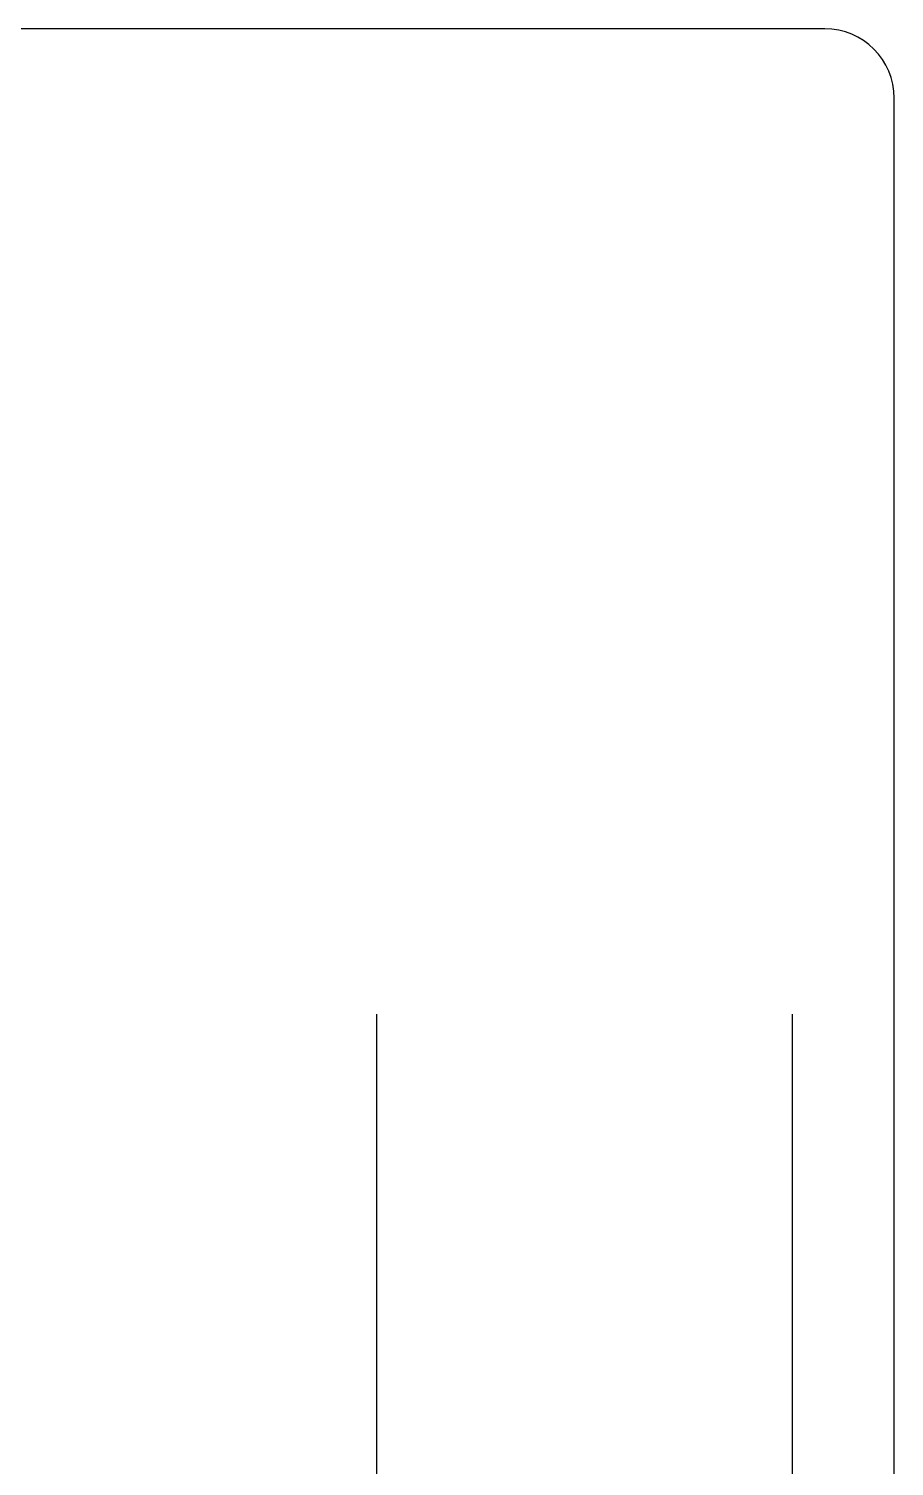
# Model space of a CAD drawing. Extents: x 2 to 47.7, y 0.2 to 35.3.
# Drawn here: x 32.74 to 36.48, y 13.8 to 20 of the extents above; entities that cross this region are included whole.
import ezdxf

# ---------------------------------------------------------------- set-up
doc = ezdxf.new("R2010")
doc.units = 0
doc.header["$MEASUREMENT"] = 0
doc.layers.add('5_00_DWG', color=7, linetype='CONTINUOUS')

msp = doc.modelspace()

# ---------------------------------------------------------------- linework, layer by layer
at = {"layer": '5_00_DWG', "color": 250}
for points, knots in [([(36.4782, 5.3148), (36.4782, 5.1492), (36.3438, 5.0149), (36.1782, 5.0149), (36.1782, 5.0149), (28.2977, 5.0149), (28.2977, 5.0149), (28.132, 5.0149), (27.9977, 5.1492), (27.9977, 5.3148), (27.9977, 5.3148), (27.9977, 19.7), (27.9977, 19.7), (27.9977, 19.8657), (28.132, 20), (28.2977, 20), (28.2977, 20), (36.1782, 20), (36.1782, 20), (36.3438, 20), (36.4782, 19.8657), (36.4782, 19.7), (36.4782, 19.7), (36.4782, 5.3148), (36.4782, 5.3148)], [0, 0, 0, 0, 1, 1, 1, 2, 2, 2, 3, 3, 3, 4, 4, 4, 5, 5, 5, 6, 6, 6, 7, 7, 7, 8, 8, 8, 8]), ([(34.6226, 12.684), (34.6226, 12.684), (34.3448, 12.684), (34.3448, 12.684), (34.2896, 12.684), (34.2449, 12.7288), (34.2449, 12.784), (34.2449, 12.784), (34.2449, 15.7468), (34.2449, 15.7468)], [0, 0, 0, 0, 1, 1, 1, 2, 2, 2, 3, 3, 3, 3]), ([(36.0379, 15.7468), (36.0379, 15.7468), (36.0379, 12.784), (36.0379, 12.784), (36.0379, 12.7288), (35.9931, 12.684), (35.9378, 12.684), (35.9378, 12.684), (35.6726, 12.684), (35.6726, 12.684)], [0, 0, 0, 0, 1, 1, 1, 2, 2, 2, 3, 3, 3, 3])]:
    msp.add_open_spline(points, degree=3, knots=knots, dxfattribs=at)

doc.saveas('drawing.dxf')
